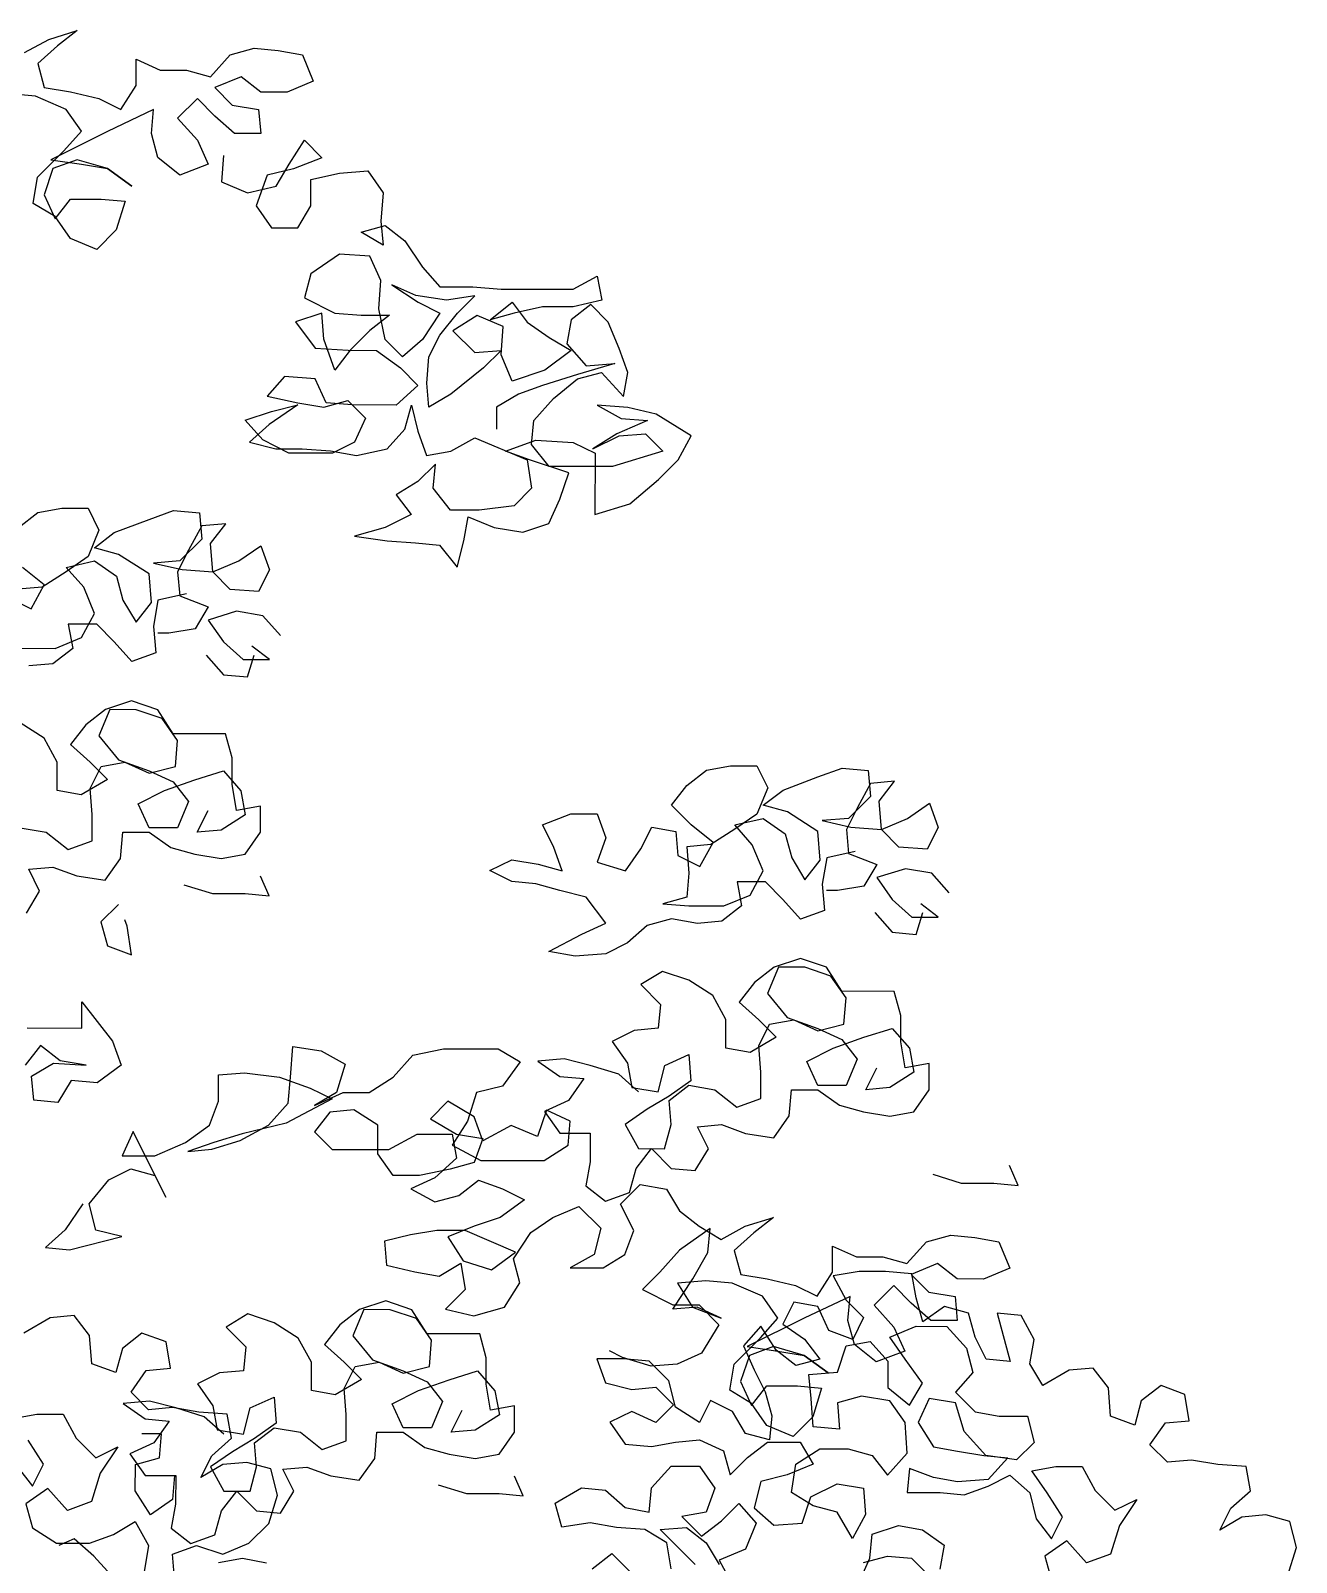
# Model space of a CAD drawing. Header units: metres. Extents: x 750563 to 756046, y 4495933 to 4497284.
# Drawn here: x 755744.577 to 755745.149, y 4496172.107 to 4496172.799 of the extents above; entities that cross this region are included whole.
import ezdxf

# ---------------------------------------------------------------- set-up
doc = ezdxf.new("R2010")
doc.units = ezdxf.units.M
doc.layers.add('00_DETALLES', color=7, linetype='Continuous', true_color=0xe0f0d1)

# ---------------------------------------------------------------- blocks, each defined once
blk = doc.blocks.new('Arbol21')
for points in [[(-0.9864, 6.5895), (-1.0136, 6.6043), (-1.0457, 6.6142), (-1.0235, 6.5969), (-1.0012, 6.5771), (-1.0086, 6.5499), (-1.0383, 6.545), (-1.0704, 6.5375), (-1.0951, 6.5251), (-1.1124, 6.5523), (-1.1124, 6.582), (-1.1396, 6.5696), (-1.1693, 6.5696), (-1.1964, 6.5621), (-1.2187, 6.5868), (-1.2459, 6.5942), (-1.2731, 6.5917), (-1.3003, 6.5867), (-1.3126, 6.5571), (-1.2829, 6.5447), (-1.2533, 6.5448), (-1.231, 6.5621), (-1.2014, 6.5498), (-1.2211, 6.53), (-1.2508, 6.525), (-1.2532, 6.4978), (-1.2236, 6.4978), (-1.2013, 6.5176), (-1.1816, 6.5374), (-1.1593, 6.5152), (-1.1816, 6.4905), (-1.1939, 6.4633), (-1.1617, 6.4509), (-1.1371, 6.4707), (-1.1297, 6.4979), (-1.1322, 6.5251), (-1.0802, 6.5004), (-1.016, 6.4684), (-1.0506, 6.4634), (-1.0802, 6.4584), (-1.1074, 6.4386), (-1.0802, 6.4584), (-1.0456, 6.4684), (-1.0184, 6.4585), (-1.0085, 6.4288), (-1.0208, 6.4017), (-1.0382, 6.4239), (-1.0728, 6.4238), (-1.0999, 6.4214), (-1.09, 6.3892), (-1.0678, 6.367), (-1.0381, 6.3794), (-1.0208, 6.4041), (-0.9961, 6.419), (-1.0011, 6.4486), (-1.0308, 6.4783), (-1.0506, 6.5005), (-1.0333, 6.5252), (-0.9987, 6.5401), (-0.9691, 6.5426)], [(-1.2112, 6.4731), (-1.2087, 6.4435), (-1.2383, 6.4311), (-1.2705, 6.4385), (-1.2853, 6.4632), (-1.3026, 6.4904), (-1.3224, 6.4706), (-1.2903, 6.4582), (-1.2606, 6.4509), (-1.2482, 6.4163), (-1.2655, 6.3915), (-1.2951, 6.3915), (-1.31, 6.4162), (-1.31, 6.4459), (-1.3422, 6.4533), (-1.3743, 6.4557), (-1.3916, 6.431), (-1.3891, 6.3988), (-1.3915, 6.3717), (-1.3668, 6.3865), (-1.394, 6.3939), (-1.4162, 6.3766), (-1.436, 6.3469), (-1.4557, 6.3246), (-1.4928, 6.3246), (-1.5249, 6.3221), (-1.6065, 6.322), (-1.6336, 6.3368), (-1.6386, 6.3097), (-1.6064, 6.3023), (-1.5718, 6.3023), (-1.5397, 6.2949), (-1.5125, 6.2875), (-1.5372, 6.3073), (-1.5545, 6.285), (-1.5792, 6.2677), (-1.6039, 6.2528), (-1.5742, 6.2306), (-1.5372, 6.2183), (-1.5248, 6.248), (-1.5273, 6.2801), (-1.4977, 6.2925), (-1.4705, 6.2752), (-1.4952, 6.2505), (-1.5248, 6.2529), (-1.5051, 6.2332), (-1.468, 6.2035), (-1.4432, 6.1887), (-1.4408, 6.2159), (-1.4433, 6.2456), (-1.4557, 6.2703), (-1.4755, 6.295), (-1.4952, 6.3147), (-1.4631, 6.3098), (-1.4285, 6.3148), (-1.4013, 6.3272), (-1.431, 6.3074), (-1.4557, 6.295), (-1.4359, 6.2654), (-1.4136, 6.2456), (-1.3939, 6.2654), (-1.3865, 6.3), (-1.389, 6.3321), (-1.3767, 6.3593), (-1.3421, 6.3618), (-1.3099, 6.3396), (-1.3025, 6.3124), (-1.3371, 6.2951), (-1.3667, 6.2926), (-1.3988, 6.2926), (-1.3766, 6.2753), (-1.3543, 6.2531), (-1.337, 6.2308), (-1.3247, 6.2655), (-1.3222, 6.2951), (-1.2926, 6.2853), (-1.3148, 6.2556), (-1.3519, 6.2531), (-1.384, 6.253), (-1.4111, 6.2333), (-1.4309, 6.2135), (-1.4062, 6.1912), (-1.3567, 6.1913), (-1.3271, 6.1938), (-1.3148, 6.221), (-1.2802, 6.2235), (-1.2604, 6.2013), (-1.295, 6.1938), (-1.3246, 6.1888), (-1.3518, 6.1962), (-1.3716, 6.1765), (-1.3592, 6.1493), (-1.3344, 6.1369), (-1.285, 6.137), (-1.2554, 6.1518), (-1.2356, 6.1741), (-1.2653, 6.184), (-1.295, 6.1913), (-1.2628, 6.1691), (-1.2406, 6.1494), (-1.2702, 6.1419), (-1.2999, 6.1419), (-1.332, 6.1394), (-1.3616, 6.1344), (-1.3962, 6.1418), (-1.416, 6.1641), (-1.4235, 6.1912), (-1.4308, 6.1616), (-1.4407, 6.1344), (-1.4679, 6.1393), (-1.4951, 6.1541), (-1.5544, 6.1293), (-1.5593, 6.0972), (-1.5395, 6.0774), (-1.5, 6.0725), (-1.4678, 6.0726), (-1.4481, 6.0973), (-1.4506, 6.1245), (-1.4308, 6.1047), (-1.4061, 6.0899), (-1.4233, 6.0677), (-1.3937, 6.0529), (-1.3591, 6.043), (-1.3961, 6.038), (-1.4283, 6.0355), (-1.4554, 6.033), (-1.4752, 6.0083), (-1.4826, 6.038), (-1.4876, 6.0651), (-1.5172, 6.0528), (-1.5494, 6.0478), (-1.579, 6.0576), (-1.5914, 6.0848), (-1.6013, 6.1145), (-1.5569, 6.1293), (-1.5297, 6.1392), (-1.5643, 6.1516), (-1.6063, 6.1491), (-1.631, 6.1367), (-1.6309, 6.0675), (-1.6705, 6.0798), (-1.7026, 6.107), (-1.7249, 6.1292), (-1.7397, 6.1563), (-1.7002, 6.1811), (-1.6681, 6.1885), (-1.6335, 6.191), (-1.6607, 6.1762), (-1.6903, 6.1737), (-1.6557, 6.1589), (-1.6285, 6.1416), (-1.6582, 6.1564), (-1.6879, 6.1589), (-1.7076, 6.1391), (-1.6508, 6.1218), (-1.5791, 6.1219), (-1.5593, 6.1466), (-1.5618, 6.1738), (-1.5841, 6.1985), (-1.6113, 6.2207), (-1.6385, 6.2281), (-1.6632, 6.2009), (-1.6681, 6.2281), (-1.6583, 6.2553), (-1.646, 6.2849), (-1.6262, 6.3047), (-1.6039, 6.2874), (-1.599, 6.2603), (-1.6212, 6.2355), (-1.6533, 6.238), (-1.6113, 6.2257), (-1.5718, 6.2133), (-1.5446, 6.2035), (-1.5198, 6.1887), (-1.5198, 6.164)], [(-1.1692, 5.9781), (-1.1371, 5.9707), (-1.1321, 5.941), (-1.1346, 5.9114), (-1.1074, 5.9015), (-1.0876, 5.9238), (-1.0679, 5.9436), (-1.0357, 5.9436), (-1.0407, 5.9164), (-1.0184, 5.8991), (-0.9912, 5.8967)], [(-0.969, 5.9733), (-0.9937, 5.9609), (-1.0086, 5.9881), (-0.9839, 6.0079)], [(-0.979, 6.0524), (-1.0013, 6.0697), (-1.0284, 6.0746), (-1.0581, 6.0746), (-1.0704, 6.0498), (-1.058, 6.0202), (-1.0333, 6.0029), (-1.0061, 5.9856), (-0.9789, 5.9832)], [(-0.9813, 5.9165), (-1.0209, 5.9164), (-1.0505, 5.9288), (-1.0654, 5.9559), (-1.0531, 5.9856), (-1.0333, 6.0079), (-1.0655, 6.0152), (-1.0902, 5.9979), (-1.0975, 5.9707), (-1.1123, 5.946), (-1.1297, 5.9682), (-1.1272, 6.0004), (-1.0926, 6.0226), (-1.0655, 6.0301), (-1.0877, 6.0473), (-1.1273, 6.0621), (-1.1545, 6.072), (-1.1841, 6.0695), (-1.1866, 6.0398), (-1.1618, 6.0151), (-1.1322, 6.0127), (-1.1643, 6.0053), (-1.1989, 6.0028), (-1.2286, 6.0151), (-1.2533, 6.0324), (-1.2631, 6.0052), (-1.2508, 5.9805), (-1.2186, 5.983), (-1.1989, 6.0028), (-1.1964, 6.0349), (-1.2138, 6.0571), (-1.1866, 6.0547), (-1.1717, 6.0275), (-1.1593, 6.0028), (-1.1618, 5.9756), (-1.1939, 5.9632), (-1.1791, 5.9385), (-1.1494, 5.9336), (-1.137, 5.9336)], [(-1.2754, 5.931), (-1.2557, 5.9533), (-1.226, 5.9583), (-1.1939, 5.9484), (-1.2112, 5.9237), (-1.2334, 5.9039), (-1.2631, 5.9038), (-1.2433, 5.9187)], [(-1.1914, 5.9089), (-1.2111, 5.8866), (-1.2383, 5.8841), (-1.2458, 5.9088)], [(-0.9885, 5.6174), (-1.0033, 5.6421), (-0.991, 5.6669), (-1.0182, 5.6693), (-1.0454, 5.6594), (-1.0775, 5.6544), (-1.0948, 5.6791), (-1.0973, 5.7088), (-1.127, 5.7087), (-1.1517, 5.6914), (-1.1788, 5.684), (-1.2085, 5.679), (-1.2357, 5.6839), (-1.253, 5.7086), (-1.253, 5.7383), (-1.2258, 5.7334), (-1.2209, 5.763), (-1.2209, 5.7927), (-1.2135, 5.8199), (-1.1542, 5.8199), (-1.137, 5.8471), (-1.1073, 5.857), (-1.0777, 5.8472), (-1.0554, 5.8299), (-1.0381, 5.8077), (-1.0603, 5.7879), (-1.0801, 5.7681), (-1.0504, 5.7508), (-1.0232, 5.7558), (-1.0232, 5.7879), (-1.0084, 5.8151), (-0.9813, 5.8324)], [(-0.9812, 5.7138), (-1.0108, 5.7089), (-1.0355, 5.6891), (-1.0627, 5.6989), (-1.0627, 5.7286), (-1.0603, 5.7582), (-1.0727, 5.7829), (-1.0998, 5.7879), (-1.127, 5.7755), (-1.1567, 5.7829), (-1.1592, 5.8125), (-1.1419, 5.8372), (-1.1123, 5.8471), (-1.0826, 5.8472), (-1.0702, 5.8175), (-1.0924, 5.7903), (-1.127, 5.7779), (-1.1542, 5.7656), (-1.1715, 5.7433), (-1.1591, 5.7137), (-1.127, 5.7137), (-1.1146, 5.7409), (-1.1443, 5.7557), (-1.1789, 5.768), (-1.211, 5.7779), (-1.2308, 5.7556), (-1.2357, 5.7284), (-1.2085, 5.7111), (-1.1813, 5.7087), (-1.1937, 5.7334)], [(-1.925, 5.6871), (-1.8929, 5.6797), (-1.8879, 5.6501), (-1.8903, 5.6204), (-1.8631, 5.6106), (-1.8434, 5.6328), (-1.8236, 5.6526), (-1.7915, 5.6527), (-1.7964, 5.6255), (-1.7742, 5.6082), (-1.747, 5.6057), (-1.7173, 5.6107), (-1.6901, 5.6033), (-1.6679, 5.5836), (-1.6432, 5.5712), (-1.6086, 5.5688), (-1.5789, 5.5738), (-1.616, 5.5935), (-1.6432, 5.6058), (-1.621, 5.6355), (-1.5913, 5.643), (-1.5642, 5.6504), (-1.537, 5.6529), (-1.5123, 5.6653), (-1.537, 5.6776), (-1.5666, 5.6726), (-1.5938, 5.6652), (-1.584, 5.6924), (-1.5716, 5.7171), (-1.6038, 5.7294), (-1.6334, 5.7294), (-1.6433, 5.7022), (-1.6334, 5.675), (-1.6655, 5.6651), (-1.6828, 5.6898), (-1.6952, 5.7145), (-1.7224, 5.7096), (-1.7248, 5.6824), (-1.7495, 5.67), (-1.7644, 5.6972), (-1.7397, 5.717), (-1.7174, 5.7392), (-1.7348, 5.7614), (-1.757, 5.7787), (-1.7842, 5.7836), (-1.8139, 5.7836), (-1.8262, 5.7589), (-1.8138, 5.7292), (-1.7891, 5.712), (-1.7619, 5.6947), (-1.7347, 5.6922), (-1.7371, 5.6626), (-1.7347, 5.6354), (-1.7075, 5.628), (-1.7371, 5.6255), (-1.7767, 5.6255), (-1.8063, 5.6378), (-1.8212, 5.665), (-1.8088, 5.6946), (-1.7891, 5.7169), (-1.8212, 5.7243), (-1.8459, 5.707), (-1.8533, 5.6798), (-1.8681, 5.6551), (-1.8854, 5.6773), (-1.883, 5.7094), (-1.8484, 5.7317), (-1.8212, 5.7391), (-1.8435, 5.7564), (-1.883, 5.7712), (-1.9102, 5.781), (-1.9399, 5.7785), (-1.9423, 5.7489), (-1.9176, 5.7242), (-1.8879, 5.7218), (-1.9201, 5.7143), (-1.9547, 5.7118), (-1.9843, 5.7241), (-2.0091, 5.7414), (-2.0189, 5.7142), (-2.0065, 5.6895), (-1.9744, 5.692), (-1.9547, 5.7118), (-1.9522, 5.7439), (-1.9695, 5.7662), (-1.9424, 5.7637), (-1.9275, 5.7366), (-1.9151, 5.7118), (-1.9176, 5.6847), (-1.9497, 5.6723), (-1.9348, 5.6476), (-1.9052, 5.6427), (-1.8928, 5.6427)], [(-2.0312, 5.6401), (-2.0115, 5.6623), (-1.9818, 5.6673), (-1.9497, 5.6575), (-1.9669, 5.6327), (-1.9892, 5.6129), (-2.0188, 5.6129), (-1.9991, 5.6278)], [(-1.1664, 5.6494), (-1.1986, 5.6395), (-1.2356, 5.6395), (-1.2628, 5.637), (-1.2529, 5.6592)], [(-1.0923, 5.6272), (-1.0725, 5.6075), (-1.0799, 5.5803), (-1.1071, 5.5704), (-1.1021, 5.6025), (-1.0997, 5.6099)], [(-1.9472, 5.6179), (-1.9669, 5.5957), (-1.9941, 5.5932), (-2.0015, 5.6179)], [(-0.9894, 5.4876), (-1.0512, 5.4875), (-1.0512, 5.5172), (-1.0858, 5.4727), (-1.0956, 5.4455), (-1.0684, 5.4257), (-1.0388, 5.4282), (-1.0239, 5.4035), (-0.9968, 5.406), (-0.9943, 5.4332), (-1.019, 5.448), (-1.0561, 5.4455), (-1.0265, 5.4505), (-1.0042, 5.4678), (-0.9869, 5.4456)], [(-1.6801, 5.4155), (-1.6579, 5.4353), (-1.6257, 5.4452), (-1.5961, 5.4527), (-1.5664, 5.4502), (-1.5911, 5.4329), (-1.6183, 5.4304), (-1.601, 5.4057), (-1.5738, 5.3934), (-1.5911, 5.3686), (-1.6257, 5.3686), (-1.6256, 5.3365), (-1.6207, 5.3093), (-1.6429, 5.292), (-1.6701, 5.3018), (-1.6775, 5.329), (-1.6949, 5.3513), (-1.7171, 5.329), (-1.7443, 5.3265), (-1.7591, 5.3512), (-1.7468, 5.3759), (-1.774, 5.3784), (-1.8011, 5.3685), (-1.8333, 5.3635), (-1.8506, 5.3882), (-1.8531, 5.4178), (-1.8827, 5.4178), (-1.9074, 5.4005), (-1.9346, 5.393), (-1.9642, 5.3881), (-1.9914, 5.393), (-2.0088, 5.4177), (-2.0088, 5.4473), (-1.9816, 5.4424), (-1.9767, 5.4721), (-1.9767, 5.5017), (-1.9693, 5.5289), (-1.91, 5.529), (-1.8927, 5.5562), (-1.8631, 5.5661), (-1.8334, 5.5562), (-1.8112, 5.539), (-1.7939, 5.5167), (-1.8161, 5.4969), (-1.8358, 5.4772), (-1.8062, 5.4599), (-1.779, 5.4649), (-1.779, 5.497), (-1.7642, 5.5242), (-1.737, 5.5415), (-1.7074, 5.5514), (-1.6827, 5.5366), (-1.7049, 5.5143), (-1.7024, 5.4872), (-1.6752, 5.4847), (-1.6505, 5.4724), (-1.6678, 5.4477), (-1.6727, 5.4205), (-1.7023, 5.4155), (-1.7098, 5.4451), (-1.737, 5.4575), (-1.7394, 5.4278), (-1.7147, 5.4105), (-1.6899, 5.3957), (-1.6652, 5.3785), (-1.68, 5.3513), (-1.7097, 5.3512), (-1.7171, 5.3784), (-1.7147, 5.4056), (-1.7369, 5.4229), (-1.7666, 5.4179), (-1.7913, 5.3981), (-1.8185, 5.408), (-1.8185, 5.4376), (-1.816, 5.4673), (-1.8284, 5.492), (-1.8556, 5.4969), (-1.8828, 5.4845), (-1.9124, 5.4919), (-1.9149, 5.5216), (-1.8977, 5.5463), (-1.868, 5.5562), (-1.8384, 5.5562), (-1.826, 5.5266), (-1.8482, 5.4994), (-1.8828, 5.487), (-1.91, 5.4746), (-1.9272, 5.4524), (-1.9149, 5.4227), (-1.8827, 5.4227), (-1.8704, 5.4499), (-1.9001, 5.4647), (-1.9347, 5.4771), (-1.9668, 5.4869), (-1.9866, 5.4647), (-1.9915, 5.4375), (-1.9643, 5.4202), (-1.9371, 5.4178), (-1.9495, 5.4425)], [(-1.052, 5.289), (-1.0322, 5.2594), (-1.0099, 5.2396), (-1.0371, 5.2371), (-1.0964, 5.2519), (-1.0668, 5.2593), (-1.0594, 5.289), (-1.0817, 5.3162), (-1.1064, 5.3285), (-1.1336, 5.3211), (-1.1459, 5.2963), (-1.1089, 5.3705), (-1.0965, 5.3433), (-1.1336, 5.3433), (-1.1682, 5.3581), (-1.1954, 5.3778), (-1.2053, 5.405), (-1.2053, 5.4347), (-1.235, 5.4371), (-1.2745, 5.4321), (-1.3091, 5.4197), (-1.3338, 5.4074), (-1.2819, 5.3802), (-1.2324, 5.3679), (-1.2003, 5.3581), (-1.1707, 5.3482), (-1.1978, 5.3507), (-1.23, 5.3605), (-1.2621, 5.3778), (-1.2844, 5.4025), (-1.2869, 5.4321), (-1.2894, 5.4667), (-1.3215, 5.4617), (-1.3487, 5.4469), (-1.3388, 5.4148), (-1.314, 5.4), (-1.3462, 5.4148), (-1.3758, 5.4147), (-1.403, 5.432), (-1.4253, 5.4567), (-1.4599, 5.4641), (-1.5217, 5.464), (-1.5464, 5.4492), (-1.5266, 5.422), (-1.4969, 5.4146), (-1.487, 5.3825), (-1.4697, 5.3553), (-1.5018, 5.338), (-1.5735, 5.338), (-1.6007, 5.3552), (-1.6031, 5.3824), (-1.576, 5.3948), (-1.5661, 5.3651), (-1.5364, 5.3775), (-1.5043, 5.3603), (-1.4944, 5.3874), (-1.4648, 5.4048), (-1.445, 5.385), (-1.4746, 5.3677), (-1.5043, 5.3627), (-1.4944, 5.3356), (-1.4672, 5.3282), (-1.4326, 5.3208), (-1.4029, 5.3208), (-1.3856, 5.3455), (-1.3857, 5.3777), (-1.3585, 5.395), (-1.3313, 5.3925), (-1.314, 5.3703), (-1.3338, 5.3505), (-1.398, 5.3505), (-1.4301, 5.3677), (-1.4697, 5.3677), (-1.4746, 5.3405), (-1.4499, 5.3183), (-1.4227, 5.306), (-1.4498, 5.2911), (-1.477, 5.2985), (-1.4993, 5.3158), (-1.5265, 5.3059), (-1.5512, 5.2935), (-1.524, 5.2737), (-1.4943, 5.2639), (-1.4646, 5.2516), (-1.4819, 5.2244), (-1.514, 5.2144), (-1.5412, 5.2342), (-1.4844, 5.259), (-1.4523, 5.259), (-1.4226, 5.2541), (-1.393, 5.2467), (-1.3954, 5.2195), (-1.4275, 5.2121), (-1.4547, 5.2071), (-1.4794, 5.2219), (-1.4844, 5.1922), (-1.4621, 5.17), (-1.4942, 5.1626), (-1.5288, 5.1724), (-1.5461, 5.1996), (-1.5388, 5.2268), (-1.5585, 5.2564), (-1.5833, 5.2737), (-1.6129, 5.286), (-1.6376, 5.2613), (-1.6302, 5.2316), (-1.603, 5.2168), (-1.6401, 5.2168), (-1.6648, 5.2316), (-1.6747, 5.2588), (-1.6599, 5.2884), (-1.6822, 5.3107), (-1.7118, 5.3057), (-1.7266, 5.281), (-1.7488, 5.2637), (-1.7735, 5.2488), (-1.8007, 5.2636), (-1.8329, 5.2735), (-1.8106, 5.2562), (-1.7884, 5.2364), (-1.7957, 5.2092), (-1.8254, 5.2043), (-1.8575, 5.1968), (-1.8822, 5.1845), (-1.8995, 5.2116), (-1.8996, 5.2413), (-1.9267, 5.2289), (-1.9564, 5.2289), (-1.9836, 5.2214), (-2.0058, 5.2461), (-2.033, 5.2535), (-2.0602, 5.251), (-2.0874, 5.246), (-2.0997, 5.2164), (-2.07, 5.204), (-2.0404, 5.2041), (-2.0182, 5.2214), (-1.9885, 5.2091), (-2.0083, 5.1893), (-2.0379, 5.1843), (-2.0403, 5.1571), (-2.0107, 5.1572), (-1.9885, 5.1769), (-1.9687, 5.1967), (-1.9465, 5.1745), (-1.9687, 5.1498), (-1.981, 5.1226), (-1.9489, 5.1103), (-1.9242, 5.13), (-1.9168, 5.1572), (-1.9193, 5.1844), (-1.8674, 5.1598), (-1.8031, 5.1277), (-1.8377, 5.1227), (-1.8673, 5.1177), (-1.8945, 5.0979), (-1.8673, 5.1177), (-1.8327, 5.1277), (-1.8055, 5.1178), (-1.7956, 5.0882), (-1.808, 5.061), (-1.8253, 5.0832), (-1.8599, 5.0832), (-1.8871, 5.0807), (-1.8771, 5.0485), (-1.8549, 5.0263), (-1.8252, 5.0387), (-1.808, 5.0634), (-1.7833, 5.0783), (-1.7882, 5.1079), (-1.8179, 5.1376), (-1.8377, 5.1598), (-1.8204, 5.1845), (-1.7859, 5.1994), (-1.7562, 5.2019), (-1.7241, 5.1994), (-1.7413, 5.1722), (-1.7735, 5.1598), (-1.7463, 5.1722), (-1.7191, 5.1698), (-1.7414, 5.2044), (-1.7587, 5.234), (-1.7612, 5.2612), (-1.7266, 5.2365), (-1.7043, 5.2118), (-1.6845, 5.192), (-1.7191, 5.1747), (-1.7488, 5.1747), (-1.771, 5.1524), (-1.7512, 5.1203), (-1.724, 5.108), (-1.6943, 5.1055), (-1.6622, 5.1155), (-1.6474, 5.1229)], [(-2.0128, 5.3223), (-2.0449, 5.3124), (-2.0819, 5.3123), (-2.1091, 5.3098), (-2.0993, 5.3321)], [(-1.2596, 4.8832), (-1.2325, 4.8882), (-1.2053, 4.8833)], [(-1.1558, 4.866), (-1.1534, 4.8932), (-1.1806, 4.9031), (-1.2102, 4.8932), (-1.2399, 4.9055), (-1.2622, 4.9277), (-1.2721, 4.9598), (-1.2647, 4.9895), (-1.2375, 4.9969), (-1.2103, 4.9945), (-1.1856, 4.9797), (-1.198, 5.0044), (-1.2202, 5.0241), (-1.2153, 5.0513), (-1.1832, 5.0538), (-1.1535, 5.0588), (-1.1264, 5.0563), (-1.1066, 5.0761), (-1.1239, 5.1008), (-1.1511, 5.1033), (-1.1462, 5.1329), (-1.119, 5.1428), (-1.0968, 5.1256), (-1.0893, 5.0984), (-1.0622, 5.1083), (-1.0597, 5.1404), (-1.0424, 5.1627), (-1.0152, 5.1602), (-0.9856, 5.143)], [(-0.978, 4.9922), (-0.9953, 4.97), (-1.0077, 4.9947), (-0.9904, 5.0219)], [(-0.9731, 5.0466), (-1.0003, 5.0515), (-1.03, 5.0515), (-1.0448, 5.0243), (-1.067, 5.002), (-1.0917, 5.0144), (-1.0719, 4.9847), (-1.062, 4.9526), (-1.0348, 4.9427), (-1.0126, 4.9675), (-0.9879, 4.9502), (-0.9953, 4.923), (-1.0224, 4.9057), (-1.0595, 4.9057), (-1.0867, 4.9155), (-1.1114, 4.9303), (-1.1262, 4.9031), (-1.1212, 4.871)], [(-1.0916, 4.8611), (-1.0644, 4.8908), (-1.0422, 4.9106), (-1.0249, 4.9032)], [(-1.6279, 4.8766), (-1.6502, 4.8939), (-1.67, 4.8741)], [(-1.7441, 4.8814), (-1.7046, 4.921), (-1.7343, 4.9235), (-1.7565, 4.9061), (-1.7713, 4.8814)], [(-1.7169, 4.8765), (-1.712, 4.9062), (-1.6873, 4.921), (-1.6552, 4.9235), (-1.6255, 4.9285), (-1.5934, 4.9236), (-1.586, 4.9508), (-1.6157, 4.9681), (-1.6429, 4.9656), (-1.6651, 4.9458), (-1.6923, 4.9408), (-1.6948, 4.968), (-1.717, 4.9927), (-1.7491, 4.9926), (-1.7664, 4.9679), (-1.7565, 4.9407), (-1.7293, 4.9358), (-1.7515, 4.9136), (-1.7738, 4.9308), (-1.7936, 4.9506), (-1.8133, 4.9283), (-1.801, 4.8987), (-1.7713, 4.8864), (-1.7861, 4.8592)], [(-1.9344, 4.8837), (-1.9616, 4.8911), (-1.9888, 4.8886), (-2.0085, 4.8688)], [(-1.9294, 4.8615), (-1.9418, 4.8887), (-1.9443, 4.9159), (-1.974, 4.9257), (-2.0011, 4.9207), (-2.0258, 4.9034), (-2.0209, 4.8762)], [(-2.4138, 4.8685), (-2.4237, 4.9006), (-2.4163, 4.9303), (-2.3891, 4.9377), (-2.362, 4.9352), (-2.3372, 4.9204), (-2.3496, 4.9451), (-2.3719, 4.9649), (-2.367, 4.9921), (-2.3348, 4.9946), (-2.3052, 4.9995), (-2.278, 4.9971), (-2.2582, 5.0169), (-2.2756, 5.0416), (-2.3027, 5.044), (-2.2978, 5.0737), (-2.2707, 5.0836), (-2.2484, 5.0663), (-2.241, 5.0391), (-2.2138, 5.0491), (-2.2113, 5.0812), (-2.1941, 5.1034), (-2.1669, 5.101), (-2.1372, 5.0837), (-2.1224, 5.1084), (-2.1274, 5.1356), (-2.1126, 5.1628), (-2.0854, 5.1653), (-2.1002, 5.1109), (-2.073, 5.1134), (-2.0607, 5.1382), (-2.0533, 5.1654), (-2.0261, 5.1728), (-2.0014, 5.1555), (-1.994, 5.1827), (-1.9891, 5.2099), (-1.9594, 5.2124), (-1.9297, 5.2124), (-1.9001, 5.2075), (-1.9149, 5.1803), (-1.9346, 5.1605), (-1.9223, 5.1358), (-1.8951, 5.1457), (-1.8828, 5.1729), (-1.8556, 5.1779), (-1.8432, 5.1532), (-1.8679, 5.1359), (-1.8852, 5.1136), (-1.858, 5.1062), (-1.8358, 5.1235), (-1.8185, 5.1507), (-1.7987, 5.1285), (-1.811, 5.1013), (-1.8234, 5.0766), (-1.8307, 5.0494), (-1.8282, 5.0222), (-1.8011, 5.0297), (-1.7863, 5.0544), (-1.7616, 5.0668), (-1.7492, 5.0421), (-1.722, 5.0594), (-1.7146, 5.0891), (-1.6924, 5.1113), (-1.6628, 5.1138), (-1.6331, 5.1138), (-1.643, 5.0866), (-1.6726, 5.0792), (-1.6998, 5.0817), (-1.7196, 5.0619), (-1.6998, 5.0421), (-1.6726, 5.0545), (-1.6479, 5.0422), (-1.6651, 5.0174), (-1.6948, 5.0149), (-1.722, 5.0199), (-1.7492, 5.0223), (-1.7763, 5.0099), (-1.7837, 4.9827), (-1.8035, 5.0025), (-1.8258, 5.0198), (-1.8628, 5.0197), (-1.8776, 4.995), (-1.848, 4.9827), (-1.8183, 4.9753), (-1.8109, 4.9456), (-1.8331, 4.9258), (-1.8652, 4.9283), (-1.8751, 4.9579), (-1.9048, 4.9727), (-1.9345, 4.9678), (-1.9369, 4.9381), (-1.9221, 4.9109), (-1.9048, 4.9406), (-1.8776, 4.948), (-1.8529, 4.9629), (-1.8579, 4.995), (-1.8851, 5.0123), (-1.9172, 5.0123), (-1.9444, 5.0048), (-1.9617, 4.9826), (-1.9839, 5.0073), (-1.9815, 5.0419), (-1.9642, 5.0666), (-1.9321, 5.0716), (-1.9049, 5.0642), (-1.9073, 5.0345), (-1.8777, 5.037), (-1.8752, 5.0691), (-1.8728, 5.0963), (-1.9049, 5.0988), (-1.9148, 5.1284), (-1.942, 5.1333), (-1.9618, 5.1111), (-1.9618, 5.0814), (-1.9864, 5.0616), (-2.0013, 5.0863), (-1.9815, 5.1135), (-1.9643, 5.1382), (-1.9939, 5.1506), (-2.0285, 5.1505), (-2.0508, 5.1258), (-2.0581, 5.0986), (-2.0384, 5.0764), (-2.0606, 5.0541), (-2.0878, 5.0492), (-2.1199, 5.0491), (-2.1273, 5.0195), (-2.1075, 4.9997), (-2.0729, 5.0047), (-2.0482, 5.0319), (-2.0383, 5.064), (-2.0087, 5.069), (-1.9963, 5.0418), (-2.0136, 5.0146), (-2.0408, 5.0097), (-2.0704, 5.0047), (-2.0976, 5.0022), (-2.0753, 4.9775), (-2.0407, 4.9751), (-2.0136, 4.98), (-1.9864, 4.99), (-1.9839, 4.9628), (-2.021, 4.9627), (-2.0481, 4.9602), (-2.0753, 4.9701), (-2.1, 4.9824), (-2.1223, 4.9626), (-2.1297, 4.933), (-2.1469, 4.9107), (-2.1593, 4.9354), (-2.142, 4.9626), (-2.1248, 4.9874), (-2.152, 4.9923), (-2.1816, 4.9922), (-2.1964, 4.965), (-2.2186, 4.9428), (-2.2434, 4.9551), (-2.2236, 4.9255), (-2.2136, 4.8934), (-2.1865, 4.8835), (-2.1642, 4.9082), (-2.1395, 4.891), (-2.1469, 4.8638)], [(-1.2115, 5.0288), (-1.1892, 5.0485), (-1.1571, 5.0585), (-1.1275, 5.0659), (-1.0978, 5.0635), (-1.1225, 5.0461), (-1.1497, 5.0436), (-1.1324, 5.0189), (-1.1052, 5.0066), (-1.1225, 4.9819), (-1.1571, 4.9819), (-1.157, 4.9497), (-1.1521, 4.9225), (-1.1743, 4.9052), (-1.2015, 4.9151), (-1.2089, 4.9423), (-1.2262, 4.9645), (-1.2485, 4.9422), (-1.2756, 4.9397), (-1.2905, 4.9644), (-1.2782, 4.9892), (-1.3053, 4.9916), (-1.3325, 4.9817), (-1.3646, 4.9767), (-1.382, 5.0014), (-1.3845, 5.0311), (-1.4141, 5.031), (-1.4388, 5.0137), (-1.466, 5.0063), (-1.4956, 5.0013), (-1.5228, 5.0062), (-1.5401, 5.0309), (-1.5402, 5.0606), (-1.513, 5.0557), (-1.5081, 5.0853), (-1.5081, 5.115), (-1.5007, 5.1422), (-1.4414, 5.1422), (-1.4241, 5.1694), (-1.3945, 5.1793), (-1.3648, 5.1695), (-1.3426, 5.1522), (-1.3252, 5.13), (-1.3475, 5.1102), (-1.3672, 5.0904), (-1.3375, 5.0731), (-1.3104, 5.0781), (-1.3104, 5.1102), (-1.2956, 5.1374), (-1.2684, 5.1547), (-1.2388, 5.1646), (-1.2141, 5.1498), (-1.2363, 5.1276), (-1.2338, 5.1004), (-1.2066, 5.098), (-1.1819, 5.0856), (-1.1991, 5.0609), (-1.2041, 5.0337), (-1.2337, 5.0287), (-1.2412, 5.0584), (-1.2683, 5.0707), (-1.2708, 5.0411), (-1.2461, 5.0238), (-1.2213, 5.009), (-1.1966, 4.9917), (-1.2114, 4.9645), (-1.2411, 4.9645), (-1.2485, 4.9917), (-1.2461, 5.0188), (-1.2683, 5.0361), (-1.298, 5.0311), (-1.3227, 5.0114), (-1.3499, 5.0212), (-1.3499, 5.0509), (-1.3474, 5.0805), (-1.3598, 5.1052), (-1.387, 5.1101), (-1.4142, 5.0978), (-1.4438, 5.1052), (-1.4463, 5.1348), (-1.4291, 5.1595), (-1.3994, 5.1694), (-1.3698, 5.1695), (-1.3574, 5.1398), (-1.3796, 5.1126), (-1.4142, 5.1002), (-1.4413, 5.0879), (-1.4586, 5.0656), (-1.4462, 5.036), (-1.4141, 5.036), (-1.4018, 5.0632), (-1.4315, 5.078), (-1.4661, 5.0903), (-1.4982, 5.1002), (-1.5179, 5.0779), (-1.5229, 5.0507), (-1.4957, 5.0334), (-1.4685, 5.031), (-1.4809, 5.0557)], [(-1.1559, 4.9822), (-1.1534, 4.955), (-1.1287, 4.9377), (-1.1114, 4.9649), (-1.1115, 4.9946), (-1.1387, 5.002), (-1.1412, 5.0291), (-1.1189, 5.0292)], [(-1.4536, 4.9717), (-1.4857, 4.9618), (-1.5228, 4.9617), (-1.55, 4.9593), (-1.5401, 4.9815)]]:
    blk.add_lwpolyline(points)

msp = doc.modelspace()

# ---------------------------------------------------------------- block references
at = {"layer": '00_DETALLES', "xscale": -0.4000000000000057, "yscale": 0.4000000000000057, "zscale": 0.4}
msp.add_blockref('Arbol21', (755744.17962, 4496170.15347), dxfattribs=at)

doc.saveas('drawing.dxf')
